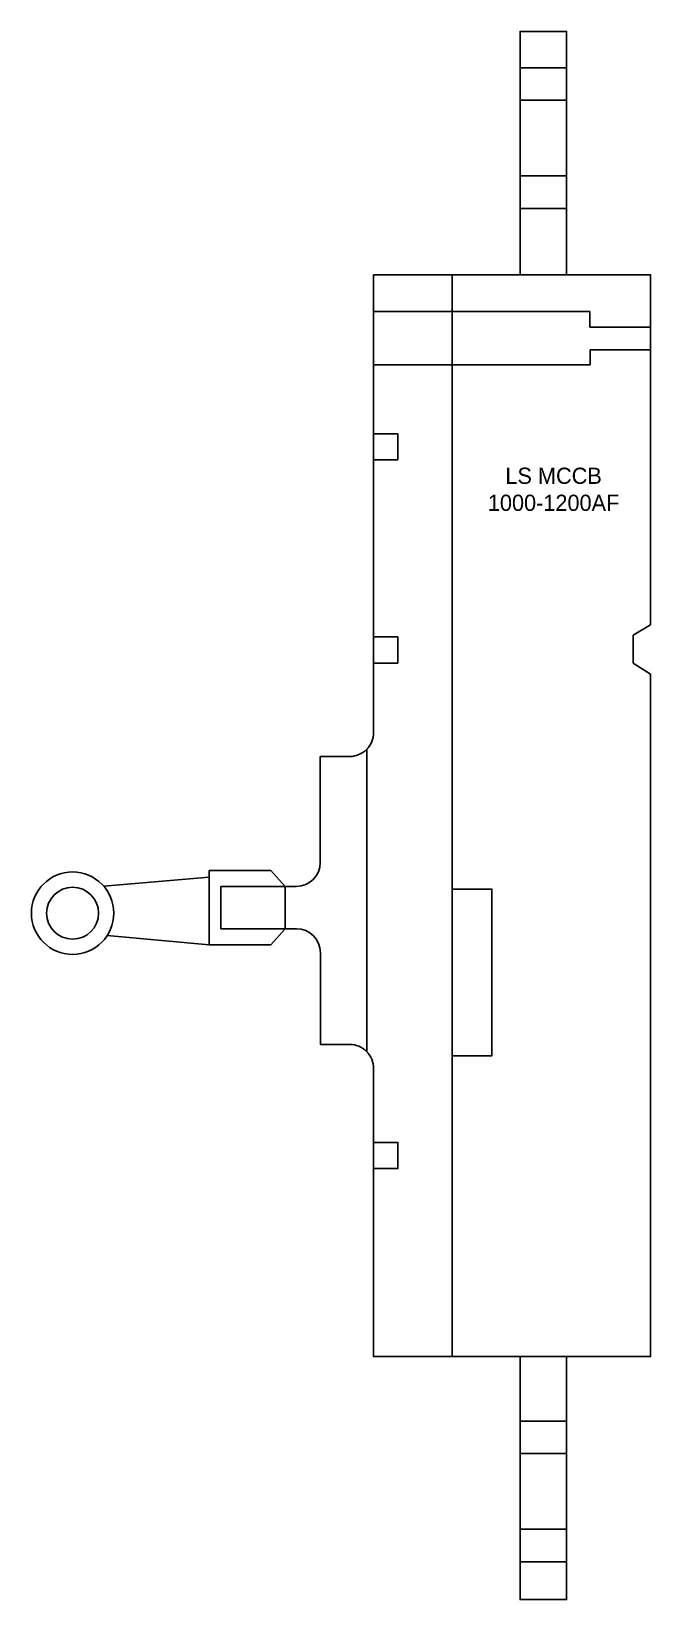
# Model space of a CAD drawing. Header units: millimetres. Extents: x 0 to 229, y 0 to 580.
import ezdxf

# ---------------------------------------------------------------- set-up
doc = ezdxf.new("R2010")
doc.units = ezdxf.units.MM

# ---------------------------------------------------------------- blocks, each defined once
blk = doc.blocks.new('HCC1 1000-1200AF')
at = {"color": 4}
for p, q in [((54.18, 76.54), (71.33, 76.54)), ((54.18, 64.54), (71.33, 64.54)), ((54.18, 36.54), (71.33, 36.54)), ((54.18, 24.54), (71.33, 24.54)), ((-2.57, -175.55), (-2.57, -287.3)), ((54.18, -424.01), (71.33, -424.01)), ((54.18, -436.01), (71.33, -436.01)), ((54.18, -464.01), (71.33, -464.01)), ((54.18, -476.01), (71.33, -476.01))]:
    blk.add_line(p, q, dxfattribs=at)
at = {"color": 7}
for p, q in [((29.05, 0), (29.05, -400.1)), ((79.92, -13.62), (0, -13.62)), ((79.92, -13.62), (79.92, -19.41)), ((79.92, -19.41), (102.43, -19.41)), ((102.43, -27.78), (80.04, -27.78)), ((80.04, -27.78), (80.04, -33.38)), ((80.04, -33.38), (0, -33.38)), ((102.43, -129.53), (95.93, -133.3)), ((95.93, -133.3), (95.93, -143.65)), ((95.93, -143.65), (102.43, -147.8)), ((-19.72, -178.17), (-19.72, -217.35)), ((-60.82, -220.32), (-38.06, -220.32)), ((-60.82, -220.32), (-60.82, -247.79)), ((-38.06, -220.32), (-32.71, -226.22)), ((-60.82, -222.82), (-99.83, -226.15)), ((-28.59, -226.22), (-56.52, -226.22)), ((-56.52, -226.22), (-56.52, -241.9)), ((-32.71, -226.22), (-32.71, -241.9)), ((-56.52, -241.9), (-28.57, -241.9)), ((-38.06, -247.79), (-32.71, -241.9)), ((-60.82, -247.79), (-98.54, -244.41)), ((-60.82, -247.79), (-38.06, -247.79)), ((-19.7, -250.76), (-19.7, -284.67))]:
    blk.add_line(p, q, dxfattribs=at)
at = {"color": 4}
for points in [[(54.18, 0), (71.33, 0), (71.33, 89.99), (54.18, 89.99)], [(54.18, -400.1), (71.33, -400.1), (71.33, -490.01), (54.18, -490.01)]]:
    blk.add_lwpolyline(points, close=True, dxfattribs=at)
at = {"color": 7}
for points in [[(-19.72, -178.17), (-8.87, -178.17, 0.414214), (0, -169.31), (0, 0), (102.43, 0), (102.43, -129.53)], [(102.43, -147.8), (102.43, -400.1), (0, -400.1), (0, -293.54, 0.414214), (-8.87, -284.67), (-19.7, -284.67)]]:
    blk.add_lwpolyline(points, format="xyb", dxfattribs=at)
for points in [[(0, -58.8), (8.9, -58.8), (8.9, -68.48), (0, -68.48)], [(0, -133.96), (8.9, -133.96), (8.9, -143.64), (0, -143.64)], [(29.05, -227.21), (43.74, -227.21), (43.74, -288.88), (29.05, -288.88)], [(0, -320.91), (8.9, -320.91), (8.9, -330.59), (0, -330.59)]]:
    blk.add_lwpolyline(points, close=True, dxfattribs=at)
for radius in [15.24, 9.6]:
    blk.add_circle((-111.33, -236.14), radius, dxfattribs=at)
for centre, start, end in [((-28.59, -217.35), 270, 0), ((-28.57, -250.76), 0, 90)]:
    blk.add_arc(centre, 8.87, start, end, dxfattribs=at)
at = {"insert": (15.68, -71.36), "char_height": 6, "attachment_point": 1}
blk.add_mtext_dynamic_manual_height_columns('\\pxqc;{\\C1;LS MCCB\\P1000-1200AF}', width=101.7211, gutter_width=1, heights=[0], dxfattribs=at)

msp = doc.modelspace()

# ---------------------------------------------------------------- block references
msp.add_blockref('HCC1 1000-1200AF', (126.57, 490.01))

doc.saveas('drawing.dxf')
